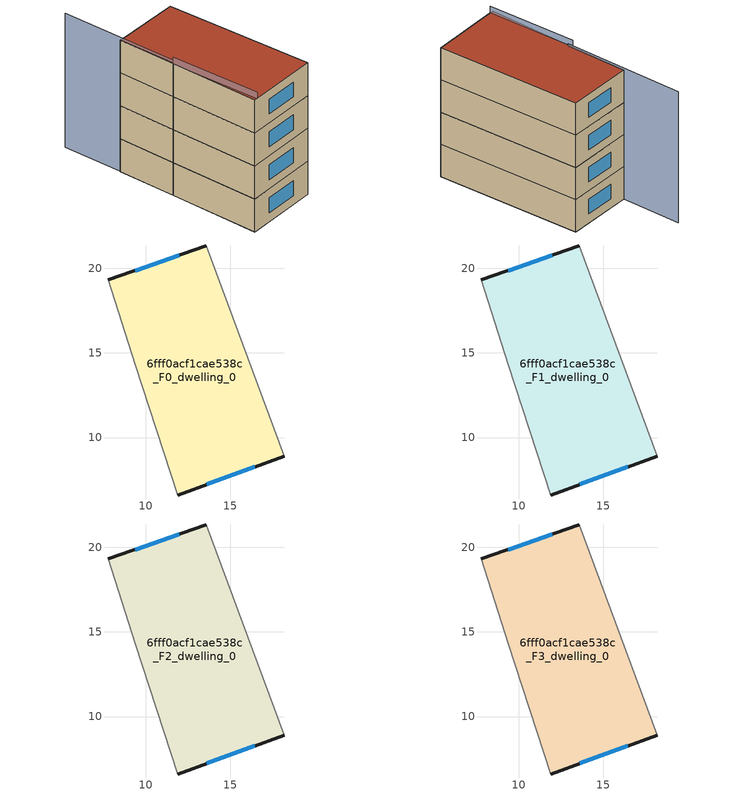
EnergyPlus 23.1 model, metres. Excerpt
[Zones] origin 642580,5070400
6fff0acf1cae538c_F0_dwelling_0
 floor ground (EU_floor_Construction): 18.19,8.9 13.59,21.32 7.79,19.32 9.39,14.31 11.89,6.61 z0
 wall outside (EU_wall_Construction): 18.19,8.9 11.89,6.61 / 7.79,19.32 13.59,21.32 z0:3
 wall adiabatic (EU_wall_Construction): 11.89,6.61 9.39,14.31 7.79,19.32 / 13.59,21.32 18.19,8.9 z0:3
 window (EU_Window_Construction): 16.46,8.27 13.62,7.24 / 9.38,19.87 11.99,20.76 z0.83:2.17
6fff0acf1cae538c_F1_dwelling_0
 floor to 6fff0acf1cae538c_F0_dwelling_0 (EU_floor_Construction): 18.19,8.9 13.59,21.32 7.79,19.32 9.39,14.31 11.89,6.61 z3
 wall outside (EU_wall_Construction): 18.19,8.9 11.89,6.61 / 7.79,19.32 13.59,21.32 z3:6
 wall adiabatic (EU_wall_Construction): 11.89,6.61 9.39,14.31 7.79,19.32 / 13.59,21.32 18.19,8.9 z3:6
 window (EU_Window_Construction): 16.46,8.27 13.62,7.24 / 9.38,19.87 11.99,20.76 z3.83:5.17
6fff0acf1cae538c_F2_dwelling_0
 floor to 6fff0acf1cae538c_F1_dwelling_0 (EU_floor_Construction): 18.19,8.9 13.59,21.32 7.79,19.32 9.39,14.31 11.89,6.61 z6
 wall outside (EU_wall_Construction): 18.19,8.9 11.89,6.61 / 7.79,19.32 13.59,21.32 z6:9
 wall adiabatic (EU_wall_Construction): 11.89,6.61 9.39,14.31 7.79,19.32 / 13.59,21.32 18.19,8.9 z6:9
 window (EU_Window_Construction): 16.46,8.27 13.62,7.24 / 9.38,19.87 11.99,20.76 z6.83:8.17
6fff0acf1cae538c_F3_dwelling_0
 floor to 6fff0acf1cae538c_F2_dwelling_0 (EU_floor_Construction): 18.19,8.9 13.59,21.32 7.79,19.32 9.39,14.31 11.89,6.61 z9
 wall outside (EU_wall_Construction): 18.19,8.9 11.89,6.61 / 7.79,19.32 13.59,21.32 z9:12
 wall adiabatic (EU_wall_Construction): 11.89,6.61 9.39,14.31 7.79,19.32 / 13.59,21.32 18.19,8.9 z9:12
 window (EU_Window_Construction): 16.46,8.27 13.62,7.24 / 9.38,19.87 11.99,20.76 z9.83:11.17
 roof outside (EU_roof_Construction): 13.59,21.32 18.19,8.9 11.89,6.61 9.39,14.31 7.79,19.32 z12
shading: 9.39,14.31 12.19,6.69 z0:12.6; 6.09,24.52 9.64,14.03 z0:12.2
[Building]
EU S2 Campaign: North Axis=0; Terrain=City; Solar Distribution=FullExterior
[Site:Location]
Lyon-Bron: Latitude=45.75; Longitude=5; Time Zone=1; Elevation=198
[SizingPeriod:WeatherFileDays]
AnnualSizingPeriod: Begin Month=1; Begin Day of Month=1; End Month=12; End Day of Month=31; Day of Week for Start Day=Monday; Use Weather File Daylight Saving Period=No; Use Weather File Rain and Snow Indicators=No
[MATERIAL]
EU_InternalMass_Material: Roughness=MediumRough; Thickness=0.1; Conductivity=1; Density=1800; Specific Heat=900; Thermal Absorptance=0.9; Solar Absorptance=0.7; Visible Absorptance=0.7
[MATERIAL:NOMASS] Roughness=MediumRough; Thermal Absorptance=0.9; Solar Absorptance=0.7; Visible Absorptance=0.7
Name | Thermal Resistance
EU_wall_NoMass | 0.87146
EU_roof_NoMass | 0.842276
EU_floor_NoMass | 0.496999
[WINDOWMATERIAL:SIMPLEGLAZINGSYSTEM]
EU_Window_SimpleGlazing: UFactor=2.2525; Solar Heat Gain Coefficient=0.76; Visible Transmittance=0.76
[CONSTRUCTION]
EU_wall_Construction: EU_wall_NoMass
EU_roof_Construction: EU_roof_NoMass
EU_floor_Construction: EU_floor_NoMass
EU_InternalMass_Construction: EU_InternalMass_Material
EU_Window_Construction: EU_Window_SimpleGlazing
[ZONE] Type=1; Multiplier=1; Ceiling Height=autocalculate; Floor Area=autocalculate; Part of Total Floor Area=Yes
Name | Volume
6fff0acf1cae538c_F0_dwelling_0; 6fff0acf1cae538c_F1_dwelling_0; 6fff0acf1cae538c_F2_dwelling_0 | 256.489
6fff0acf1cae538c_F3_dwelling_0 | 1025.96
[INTERNALMASS] Construction=EU_InternalMass_Construction; Surface Area=85.4965
Name | Zone or ZoneList
6fff0acf1cae538c_F0_dwelling_0_EU_InternalMass | 6fff0acf1cae538c_F0_dwelling_0
6fff0acf1cae538c_F1_dwelling_0_EU_InternalMass | 6fff0acf1cae538c_F1_dwelling_0
6fff0acf1cae538c_F2_dwelling_0_EU_InternalMass | 6fff0acf1cae538c_F2_dwelling_0
6fff0acf1cae538c_F3_dwelling_0_EU_InternalMass | 6fff0acf1cae538c_F3_dwelling_0
[OTHEREQUIPMENT] Fuel Type=Electricity; Design Level Calculation Method=Watts/Area; Power per Zone Floor Area=1; Fraction Latent=0; Fraction Radiant=0; Fraction Lost=0; Carbon Dioxide Generation Rate=0; EndUse Subcategory=EU_Step8_InternalGains
Name | Zone or ZoneList or Space or SpaceList | Schedule
EU_Step8_InternalGain_6fff0acf1cae538c_F0_dwelling_0_f000 | 6fff0acf1cae538c_F0_dwelling_0 | EU_Step8_GainSchedule_6fff0acf1cae538c_F0_dwelling_0_f000
EU_Step8_InternalGain_6fff0acf1cae538c_F1_dwelling_0_f000 | 6fff0acf1cae538c_F1_dwelling_0 | EU_Step8_GainSchedule_6fff0acf1cae538c_F1_dwelling_0_f000
EU_Step8_InternalGain_6fff0acf1cae538c_F2_dwelling_0_f000 | 6fff0acf1cae538c_F2_dwelling_0 | EU_Step8_GainSchedule_6fff0acf1cae538c_F2_dwelling_0_f000
EU_Step8_InternalGain_6fff0acf1cae538c_F3_dwelling_0_f000 | 6fff0acf1cae538c_F3_dwelling_0 | EU_Step8_GainSchedule_6fff0acf1cae538c_F3_dwelling_0_f000
[ZONEVENTILATION:DESIGNFLOWRATE] Schedule=EU_AlwaysOn; Design Flow Rate Calculation Method=AirChanges/Hour; Air Changes per Hour=0.425; Ventilation Type=Natural; Fan Pressure Rise=0; Fan Total Efficiency=1; Constant Term Coefficient=1; Temperature Term Coefficient=0; Velocity Term Coefficient=0; Velocity Squared Term Coefficient=0; Minimum Indoor Temperature=-100; Maximum Indoor Temperature=100; Delta Temperature=-100; Minimum Outdoor Temperature=-100; Maximum Outdoor Temperature=100; Maximum Wind Speed=40
Name | Zone or ZoneList or Space or SpaceList
EU_ConstantAir_6fff0acf1cae538c_F0_dwelling_0 | 6fff0acf1cae538c_F0_dwelling_0
EU_ConstantAir_6fff0acf1cae538c_F1_dwelling_0 | 6fff0acf1cae538c_F1_dwelling_0
EU_ConstantAir_6fff0acf1cae538c_F2_dwelling_0 | 6fff0acf1cae538c_F2_dwelling_0
EU_ConstantAir_6fff0acf1cae538c_F3_dwelling_0 | 6fff0acf1cae538c_F3_dwelling_0
[HVACTEMPLATE:THERMOSTAT] Constant Heating Setpoint=20; Constant Cooling Setpoint=50
EU_HeatOnly_6fff0acf1cae538c_F0_dwelling_0; EU_HeatOnly_6fff0acf1cae538c_F1_dwelling_0; EU_HeatOnly_6fff0acf1cae538c_F2_dwelling_0; EU_HeatOnly_6fff0acf1cae538c_F3_dwelling_0
[HVACTEMPLATE:ZONE:IDEALLOADSAIRSYSTEM] System Availability Schedule=EU_AlwaysOn; Maximum Heating Supply Air Temperature=50; Minimum Cooling Supply Air Temperature=13; Maximum Heating Supply Air Humidity Ratio=0.0156; Minimum Cooling Supply Air Humidity Ratio=0.0077; Heating Limit=NoLimit; Cooling Limit=NoLimit; Heating Availability Schedule=EU_AlwaysOn; Cooling Availability Schedule=EU_CoolingOff; Dehumidification Control Type=ConstantSensibleHeatRatio; Cooling Sensible Heat Ratio=0.7; Dehumidification Setpoint=60; Humidification Control Type=None; Humidification Setpoint=30; Outdoor Air Method=None; Outdoor Air Flow Rate per Person=0.00944; Outdoor Air Flow Rate per Zone Floor Area=0; Outdoor Air Flow Rate per Zone=0; Demand Controlled Ventilation Type=None; Outdoor Air Economizer Type=NoEconomizer; Heat Recovery Type=None; Sensible Heat Recovery Effectiveness=0.7; Latent Heat Recovery Effectiveness=0.65
Name | Template Thermostat
6fff0acf1cae538c_F0_dwelling_0 | EU_HeatOnly_6fff0acf1cae538c_F0_dwelling_0
6fff0acf1cae538c_F1_dwelling_0 | EU_HeatOnly_6fff0acf1cae538c_F1_dwelling_0
6fff0acf1cae538c_F2_dwelling_0 | EU_HeatOnly_6fff0acf1cae538c_F2_dwelling_0
6fff0acf1cae538c_F3_dwelling_0 | EU_HeatOnly_6fff0acf1cae538c_F3_dwelling_0
[SIZING:ZONE] Zone Cooling Design Supply Air Temperature Input Method=SupplyAirTemperature; Zone Cooling Design Supply Air Temperature=13; Zone Heating Design Supply Air Temperature Input Method=SupplyAirTemperature; Zone Heating Design Supply Air Temperature=50; Zone Cooling Design Supply Air Humidity Ratio=0.008; Zone Heating Design Supply Air Humidity Ratio=0.008; Cooling Design Air Flow Method=DesignDay; Cooling Design Air Flow Rate=0; Cooling Minimum Air Flow per Zone Floor Area=0.000762; Cooling Minimum Air Flow=0; Cooling Minimum Air Flow Fraction=0.2; Heating Design Air Flow Method=DesignDay; Heating Design Air Flow Rate=0; Heating Maximum Air Flow per Zone Floor Area=0.002032; Heating Maximum Air Flow=0.141576; Heating Maximum Air Flow Fraction=0.3; Account for Dedicated Outdoor Air System=No; Dedicated Outdoor Air System Control Strategy=NeutralSupplyAir; Dedicated Outdoor Air Low Setpoint Temperature for Design=autosize; Dedicated Outdoor Air High Setpoint Temperature for Design=autosize; Zone Load Sizing Method=Sensible Load Only No Latent Load; Zone Latent Cooling Design Supply Air Humidity Ratio Input Method=HumidityRatioDifference; Zone Cooling Design Supply Air Humidity Ratio Difference=0.005; Zone Latent Heating Design Supply Air Humidity Ratio Input Method=HumidityRatioDifference; Zone Humidification Design Supply Air Humidity Ratio Difference=0.005
6fff0acf1cae538c_F0_dwelling_0; 6fff0acf1cae538c_F1_dwelling_0; 6fff0acf1cae538c_F2_dwelling_0; 6fff0acf1cae538c_F3_dwelling_0
[SCHEDULE:CONSTANT]
Name | Hourly Value
EU_AlwaysOn | 1
EU_CoolingOff | 0
[SCHEDULE:FILE] Column Number=1; Rows to Skip at Top=0; Number of Hours of Data=8760; Column Separator=Comma; Interpolate to Timestep=No; Minutes per Item=60; Adjust Schedule for Daylight Savings=Yes
Name | File
EU_Step8_GainSchedule_6fff0acf1cae538c_F0_dwelling_0_f000 | ../../schedules/6fff0acf1cae538c/6fff0acf1cae538c_F0_dwelling_0_f000_gain.csv
EU_Step8_GainSchedule_6fff0acf1cae538c_F1_dwelling_0_f000 | ../../schedules/6fff0acf1cae538c/6fff0acf1cae538c_F1_dwelling_0_f000_gain.csv
EU_Step8_GainSchedule_6fff0acf1cae538c_F2_dwelling_0_f000 | ../../schedules/6fff0acf1cae538c/6fff0acf1cae538c_F2_dwelling_0_f000_gain.csv
EU_Step8_GainSchedule_6fff0acf1cae538c_F3_dwelling_0_f000 | ../../schedules/6fff0acf1cae538c/6fff0acf1cae538c_F3_dwelling_0_f000_gain.csv
